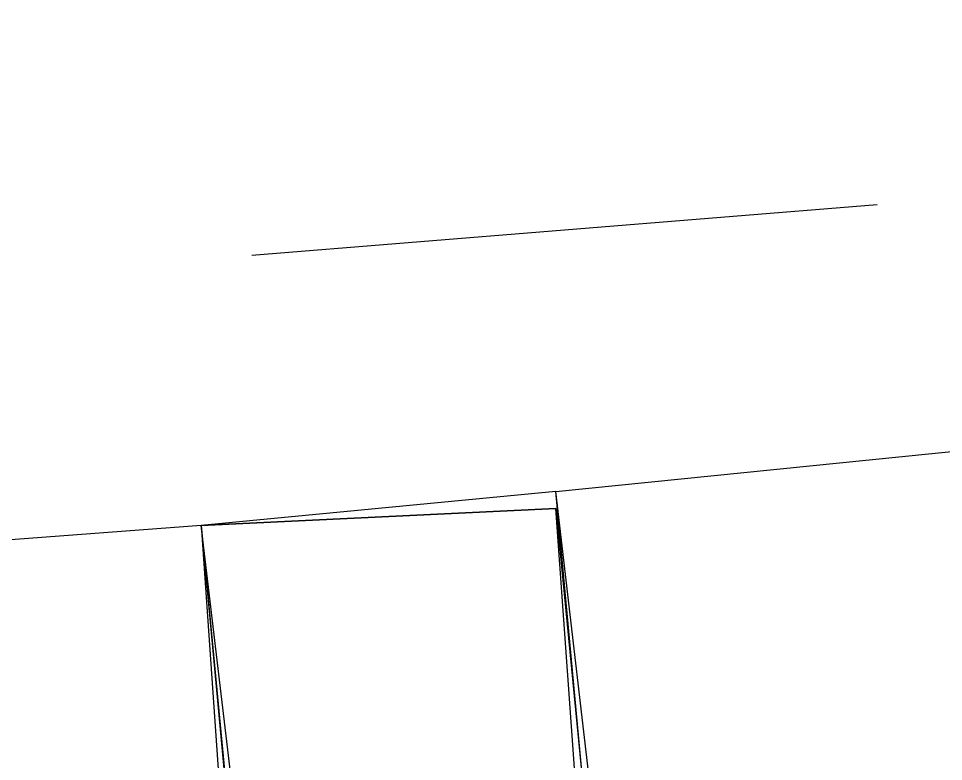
# Model space of a CAD drawing. Header units: feet. Extents: x -84 to 198, y -22 to 181.
# Drawn here: x 71.789 to 72.519, y 16.685 to 17.271 of the extents above; entities that cross this region are included whole.
import ezdxf

# ---------------------------------------------------------------- set-up
doc = ezdxf.new("R2010")
doc.units = ezdxf.units.FT
doc.layers.add('A-LINEA', color=7, linetype='CONTINUOUS')

msp = doc.modelspace()

# ---------------------------------------------------------------- linework, layer by layer
at = {"layer": 'A-LINEA'}
for p, q in [((72.2133, 16.8978), (75.9067, 17.2711)), ((72.2133, 16.8978), (75.9067, 17.2711)), ((71.9733, 17.0844), (72.4667, 17.1244)), ((71.9733, 17.0844), (72.4667, 17.1244)), ((71.9333, 16.8711), (68.2267, 16.5911)), ((71.9333, 16.8711), (68.2267, 16.5911))]:
    msp.add_line(p, q, dxfattribs=at)
for points in [[(72.2133, 16.8978), (71.9333, 16.8711), (71.9733, 16.2978), (72.2667, 16.3244), (72.2133, 16.8978)], [(71.9333, 16.8711), (71.9867, 16.2978), (72.28, 16.3244), (72.2133, 16.8978), (71.9333, 16.8711), (72.2133, 16.8844), (72.2667, 16.3378), (72, 16.3111), (71.9333, 16.8711)], [(72.2133, 16.8978), (71.9333, 16.8711), (71.9733, 16.2978), (72.2667, 16.3244), (72.2133, 16.8978)], [(71.9333, 16.8711), (71.9867, 16.2978), (72.28, 16.3244), (72.2133, 16.8978), (71.9333, 16.8711), (72.2133, 16.8844), (72.2667, 16.3378), (72, 16.3111), (71.9333, 16.8711)], [(72.2133, 16.8844), (71.9333, 16.8711), (71.9867, 16.3111), (72.2533, 16.3244), (72.2133, 16.8844)], [(72.2133, 16.8844), (71.9333, 16.8711), (71.9867, 16.3111), (72.2533, 16.3244), (72.2133, 16.8844)]]:
    msp.add_lwpolyline(points, dxfattribs=at)

doc.saveas('drawing.dxf')
